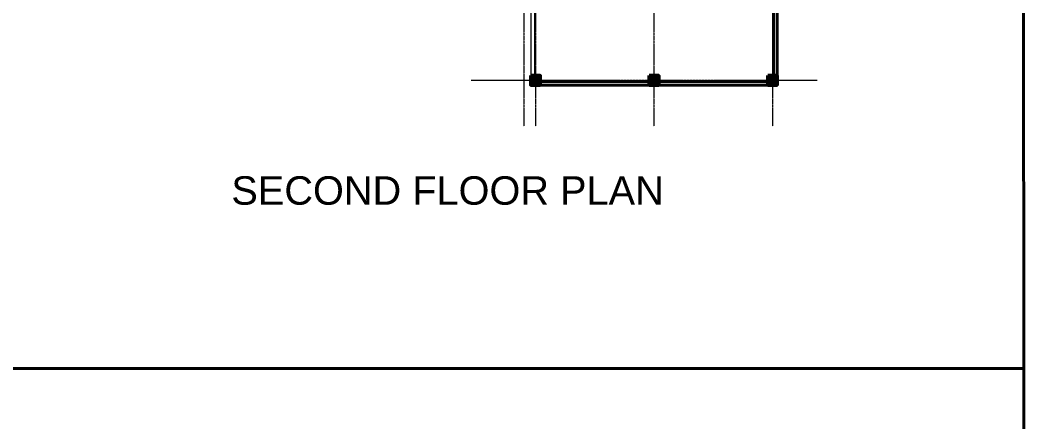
# Model space of a CAD drawing. Header units: millimetres. Extents: x 2399484 to 3337895, y 3598750 to 3969149.
# Drawn here: x 2554203 to 2617776, y 3854685 to 3880121 of the extents above; entities that cross this region are included whole.
import ezdxf

# ---------------------------------------------------------------- set-up
doc = ezdxf.new("R2010")
doc.units = ezdxf.units.MM
doc.header["$MEASUREMENT"] = 0
doc.linetypes.add('CENTER', pattern=[2, 1.25, -0.25, 0.25, -0.25])
for name, color, linetype, lineweight in [('centreline', 52, 'CENTER', 5), ('Column-0.5', 14, 'Continuous', 50), ('Hatch', 9, 'Continuous', 9), ('TXT', 7, 'Continuous', 25), ('WALL 0.2', 7, 'Continuous', 20), ('wall 0.4', 7, 'Continuous', 40)]:
    doc.layers.add(name, color=color, linetype=linetype, lineweight=lineweight)
doc.styles.add('ARIAL', font='arial.ttf')

# ---------------------------------------------------------------- blocks, each defined once
blk = doc.blocks.new('2ft column')
at = {"layer": 'Hatch', "ltscale": 5}
h = blk.add_hatch(color=256, dxfattribs=at)
h.dxf.hatch_style = 1
h.paths.add_polyline_path([(2207385, 4176559), (2207985, 4176559), (2207985, 4175959), (2207385, 4175959)])
at = {"layer": 'Column-0.5', "ltscale": 5}
blk.add_lwpolyline([(2207385, 4176559), (2207985, 4176559), (2207985, 4175959), (2207385, 4175959)], close=True, dxfattribs=at)
at = {"layer": 'Defpoints', "ltscale": 5}
for points in [[(2207985, 4176559), (2207385, 4175959)], [(2207985, 4175959), (2207385, 4176559)]]:
    blk.add_lwpolyline(points, dxfattribs=at)

msp = doc.modelspace()

# ---------------------------------------------------------------- linework, layer by layer
at = {"layer": 'centreline', "ltscale": 5}
for p, q in [((2586098.1, 3915705.3), (2586098.1, 3873398.9)), ((2586098.1, 3915705.3), (2586098.1, 3873398.9)), ((2586848.1, 3915705.3), (2586848.1, 3873398.9)), ((2586848.1, 3915705.3), (2586848.1, 3873398.9)), ((2594348.1, 3915705.3), (2594348.1, 3873398.9)), ((2594348.1, 3915705.3), (2594348.1, 3873398.9)), ((2601848.1, 3915705.3), (2601848.1, 3873398.9)), ((2601848.1, 3915705.3), (2601848.1, 3873398.9)), ((2604675.2, 3876306.2), (2582761.6, 3876306.2)), ((2604675.2, 3876306.2), (2582761.6, 3876306.2))]:
    msp.add_line(p, q, dxfattribs=at)
at = {"layer": 'WALL 0.2', "ltscale": 5}
for p, q in [((2586548.1, 3889547.1), (2586548.1, 3876606.2)), ((2586778.1, 3889777.1), (2586778.1, 3876606.2))]:
    msp.add_line(p, q, dxfattribs=at)
at = {"layer": 'wall 0.4', "ltscale": 5}
for p, q in [((2602148.1, 3882695.3), (2602148.1, 3876606.2)), ((2601918.1, 3881647.1), (2601918.1, 3876606.2)), ((2594048.1, 3876236.2), (2587148.1, 3876236.2)), ((2601548.1, 3876236.2), (2594648.1, 3876236.2)), ((2594048.1, 3876006.2), (2587148.1, 3876006.2)), ((2601548.1, 3876006.2), (2594648.1, 3876006.2))]:
    msp.add_line(p, q, dxfattribs=at)
for points in [[(2419644.4, 3929110.9), (2617704.9, 3929110.9), (2617775.6, 3858072), (2419715.1, 3858072)], [(2419715.1, 3858072), (2617775.6, 3858072), (2617775.6, 3786495), (2419715.1, 3786495)]]:
    msp.add_lwpolyline(points, close=True, dxfattribs=at)

# ---------------------------------------------------------------- block references
at = {"layer": 'Hatch'}
for p in [(379163.2, -299952.3), (379163.2, -299952.3), (386663.2, -299952.3), (386663.2, -299952.3), (394163.2, -299952.3), (394163.2, -299952.3)]:
    msp.add_blockref('2ft column', p, dxfattribs=at)

# ---------------------------------------------------------------- texts
at = {"layer": 'TXT', "color": 244, "ltscale": 20, "true_color": 0x991b1e, "insert": (2567583.9, 3869321), "char_height": 2100, "width": 102139.87, "attachment_point": 4, "rotation": 0.000195, "style": 'ARIAL'}
msp.add_mtext('{\\H0.85714x;SECOND FLOOR PLAN}', dxfattribs=at)

doc.saveas('drawing.dxf')
